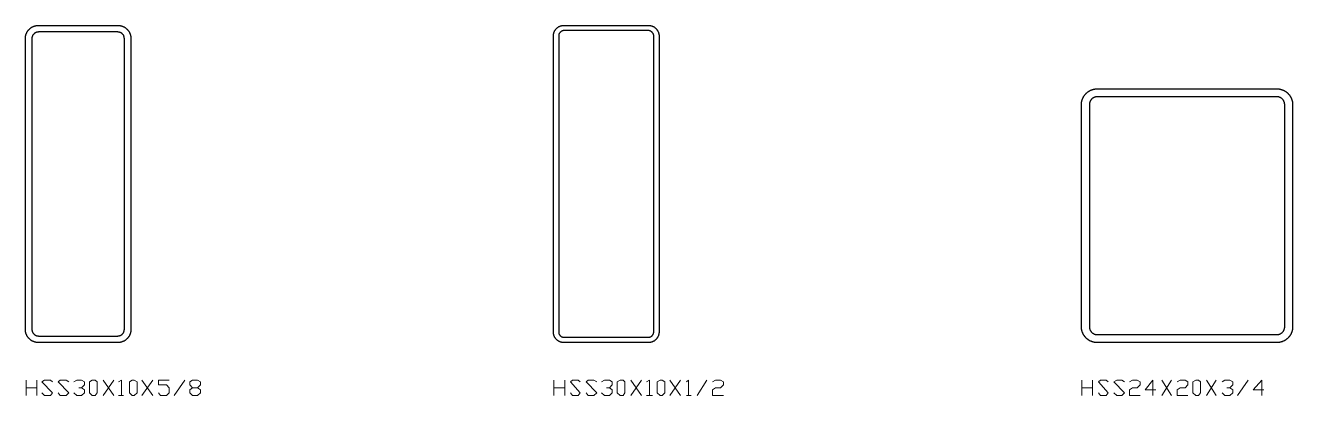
# Model space of a CAD drawing. Header units: inches. Extents: x 0 to 975, y -1305 to 34.
# Drawn here: x 350 to 470, y -5 to 30 of the extents above; entities that cross this region are included whole.
import ezdxf

# ---------------------------------------------------------------- set-up
doc = ezdxf.new("R2010")
doc.units = ezdxf.units.IN
doc.header["$MEASUREMENT"] = 0
doc.layers.add('AISC_STEEL', color=7, linetype='Continuous')

msp = doc.modelspace()

# ---------------------------------------------------------------- linework, layer by layer
at = {"color": 3, "lineweight": 0}
for p, q in [((350.07, -5.01), (350.07, -3.54)), ((351.08, -3.54), (351.08, -5.01)), ((357.36, -3.54), (358.37, -5.01)), ((357.36, -5.01), (358.37, -3.54)), ((361.04, -3.54), (362.06, -5.01)), ((361.04, -5.01), (362.06, -3.54)), ((364.09, -5.01), (365.1, -3.54)), ((400.05, -5.01), (400.05, -3.54)), ((401.07, -3.54), (401.07, -5.01)), ((407.34, -3.54), (408.35, -5.01)), ((407.34, -5.01), (408.35, -3.54)), ((411.03, -3.54), (412.04, -5.01)), ((411.03, -5.01), (412.04, -3.54)), ((413.61, -5.01), (414.53, -3.54)), ((450.03, -5.01), (450.03, -3.54)), ((451.05, -3.54), (451.05, -5.01)), ((457.6, -3.54), (458.52, -5.01)), ((457.6, -5.01), (458.52, -3.54)), ((461.84, -3.54), (462.76, -5.01)), ((461.84, -5.01), (462.76, -3.54)), ((464.79, -5.01), (465.8, -3.54)), ((350.07, -4.28), (351.08, -4.28)), ((400.05, -4.28), (401.07, -4.28)), ((450.03, -4.28), (451.05, -4.28)), ((356.34, -5.01), (356.34, -5.01)), ((358.83, -5.01), (359.29, -5.01)), ((360.12, -5.01), (360.12, -5.01)), ((406.32, -5.01), (406.32, -5.01)), ((408.81, -5.01), (409.37, -5.01)), ((410.1, -5.01), (410.1, -5.01)), ((412.59, -5.01), (413.05, -5.01)), ((460.82, -5.01), (460.82, -5.01))]:
    msp.add_line(p, q, dxfattribs=at)
for points in [[(351.55, -4.74), (351.82, -5.01), (352.38, -5.01), (352.56, -4.74), (351.55, -3.72), (351.82, -3.54), (352.38, -3.54), (352.56, -3.72)], [(353.11, -4.74), (353.3, -5.01), (353.85, -5.01), (354.13, -4.74), (353.11, -3.72), (353.3, -3.54), (353.85, -3.54), (354.13, -3.72)], [(354.59, -3.72), (354.87, -3.54), (355.33, -3.54), (355.6, -3.72), (355.6, -4), (355.33, -4.28), (355.05, -4.28)], [(358.83, -3.72), (359.11, -3.54), (359.11, -5.01)], [(362.61, -4.74), (362.8, -5.01), (363.35, -5.01), (363.63, -4.74), (363.63, -4.28), (363.35, -4), (362.61, -4), (362.61, -3.54), (363.63, -3.54)], [(366.3, -4.28), (366.58, -4.46), (366.58, -4.74), (366.3, -5.01), (365.84, -5.01), (365.56, -4.74), (365.56, -4.46), (365.84, -4.28), (366.3, -4.28), (366.58, -4), (366.58, -3.72), (366.3, -3.54), (365.84, -3.54), (365.56, -3.72), (365.56, -4), (365.84, -4.28)], [(401.62, -4.74), (401.8, -5.01), (402.36, -5.01), (402.54, -4.74), (401.62, -3.72), (401.8, -3.54), (402.36, -3.54), (402.54, -3.72)], [(403.1, -4.74), (403.28, -5.01), (403.83, -5.01), (404.11, -4.74), (403.1, -3.72), (403.28, -3.54), (403.83, -3.54), (404.11, -3.72)], [(404.57, -3.72), (404.85, -3.54), (405.31, -3.54), (405.58, -3.72), (405.58, -4), (405.31, -4.28), (405.03, -4.28)], [(408.81, -3.72), (409.09, -3.54), (409.09, -5.01)], [(412.59, -3.72), (412.78, -3.54), (412.78, -5.01)], [(415.08, -3.72), (415.36, -3.54), (415.82, -3.54), (416.1, -3.72), (416.1, -4), (415.82, -4.28), (415.36, -4.28), (415.08, -4.46), (415.08, -5.01), (416.1, -5.01)], [(451.6, -4.74), (451.79, -5.01), (452.34, -5.01), (452.52, -4.74), (451.6, -3.72), (451.79, -3.54), (452.34, -3.54), (452.52, -3.72)], [(453.08, -4.74), (453.35, -5.01), (453.81, -5.01), (454.09, -4.74), (453.08, -3.72), (453.35, -3.54), (453.81, -3.54), (454.09, -3.72)], [(454.55, -3.72), (454.83, -3.54), (455.29, -3.54), (455.57, -3.72), (455.57, -4), (455.29, -4.28), (454.83, -4.28), (454.55, -4.46), (454.55, -5.01), (455.57, -5.01)], [(457.04, -4.46), (456.03, -4.46), (456.77, -3.54), (456.77, -5.01)], [(459.07, -3.72), (459.35, -3.54), (459.81, -3.54), (460.09, -3.72), (460.09, -4), (459.81, -4.28), (459.35, -4.28), (459.07, -4.46), (459.07, -5.01), (460.09, -5.01)], [(463.31, -3.72), (463.59, -3.54), (464.05, -3.54), (464.33, -3.72), (464.33, -4), (464.05, -4.28), (463.77, -4.28)], [(467.28, -4.46), (466.26, -4.46), (467.09, -3.54), (467.09, -5.01)], [(355.33, -4.28), (355.6, -4.46), (355.6, -4.74), (355.33, -5.01), (354.87, -5.01), (354.59, -4.74)], [(405.31, -4.28), (405.58, -4.46), (405.58, -4.74), (405.31, -5.01), (404.85, -5.01), (404.57, -4.74)], [(464.05, -4.28), (464.33, -4.46), (464.33, -4.74), (464.05, -5.01), (463.59, -5.01), (463.31, -4.74)]]:
    msp.add_lwpolyline(points, dxfattribs=at)
for points in [[(356.34, -5.01), (356.06, -4.74), (356.06, -3.72), (356.34, -3.54), (356.62, -3.54), (356.8, -3.72), (356.8, -4.74), (356.62, -5.01)], [(360.12, -5.01), (359.85, -4.74), (359.85, -3.72), (360.12, -3.54), (360.31, -3.54), (360.58, -3.72), (360.58, -4.74), (360.31, -5.01)], [(406.32, -5.01), (406.05, -4.74), (406.05, -3.72), (406.32, -3.54), (406.6, -3.54), (406.78, -3.72), (406.78, -4.74), (406.6, -5.01)], [(410.1, -5.01), (409.83, -4.74), (409.83, -3.72), (410.1, -3.54), (410.29, -3.54), (410.56, -3.72), (410.56, -4.74), (410.29, -5.01)], [(460.82, -5.01), (460.55, -4.74), (460.55, -3.72), (460.82, -3.54), (461.1, -3.54), (461.28, -3.72), (461.28, -4.74), (461.1, -5.01)]]:
    msp.add_lwpolyline(points, close=True, dxfattribs=at)
at = {"layer": 'AISC_STEEL'}
for points in [[(358.75, 30), (358.78, 30), (358.81, 30), (358.84, 30), (358.87, 29.99), (358.9, 29.99), (358.93, 29.99), (358.96, 29.98), (358.99, 29.98), (359.02, 29.97), (359.04, 29.96), (359.07, 29.96), (359.1, 29.95), (359.13, 29.94), (359.16, 29.93), (359.19, 29.92), (359.21, 29.91), (359.24, 29.9), (359.27, 29.89), (359.3, 29.87), (359.32, 29.86), (359.35, 29.85), (359.38, 29.83), (359.4, 29.82), (359.43, 29.8), (359.45, 29.79), (359.48, 29.77), (359.5, 29.75), (359.52, 29.73), (359.55, 29.71), (359.57, 29.69), (359.59, 29.67), (359.61, 29.65), (359.63, 29.63), (359.65, 29.61), (359.67, 29.59), (359.69, 29.57), (359.71, 29.55), (359.73, 29.52), (359.75, 29.5), (359.77, 29.48), (359.79, 29.45), (359.8, 29.43), (359.82, 29.4), (359.83, 29.38), (359.85, 29.35), (359.86, 29.32), (359.87, 29.3), (359.89, 29.27), (359.9, 29.24), (359.91, 29.21), (359.92, 29.19), (359.93, 29.16), (359.94, 29.13), (359.95, 29.1), (359.96, 29.07), (359.96, 29.04), (359.97, 29.02), (359.98, 28.99), (359.98, 28.96), (359.99, 28.93), (359.99, 28.9), (359.99, 28.87), (360, 28.84), (360, 28.81), (360, 28.78), (360, 28.75), (360, 1.25), (360, 1.22), (360, 1.19), (360, 1.16), (359.99, 1.13), (359.99, 1.1), (359.99, 1.07), (359.98, 1.04), (359.98, 1.01), (359.97, 0.98), (359.96, 0.96), (359.96, 0.93), (359.95, 0.9), (359.94, 0.87), (359.93, 0.84), (359.92, 0.81), (359.91, 0.79), (359.9, 0.76), (359.89, 0.73), (359.87, 0.7), (359.86, 0.68), (359.85, 0.65), (359.83, 0.62), (359.82, 0.6), (359.8, 0.57), (359.79, 0.55), (359.77, 0.52), (359.75, 0.5), (359.73, 0.48), (359.71, 0.45), (359.69, 0.43), (359.67, 0.41), (359.65, 0.39), (359.63, 0.37), (359.61, 0.35), (359.59, 0.33), (359.57, 0.31), (359.55, 0.29), (359.52, 0.27), (359.5, 0.25), (359.48, 0.23), (359.45, 0.21), (359.43, 0.2), (359.4, 0.18), (359.38, 0.17), (359.35, 0.15), (359.32, 0.14), (359.3, 0.13), (359.27, 0.11), (359.24, 0.1), (359.21, 0.09), (359.19, 0.08), (359.16, 0.07), (359.13, 0.06), (359.1, 0.05), (359.07, 0.04), (359.04, 0.04), (359.02, 0.03), (358.99, 0.02), (358.96, 0.02), (358.93, 0.01), (358.9, 0.01), (358.87, 0.01), (358.84, 0), (358.81, 0), (358.78, 0), (358.75, 0), (351.25, 0), (351.22, 0), (351.19, 0), (351.16, 0), (351.13, 0.01), (351.1, 0.01), (351.07, 0.01), (351.04, 0.02), (351.01, 0.02), (350.98, 0.03), (350.96, 0.04), (350.93, 0.04), (350.9, 0.05), (350.87, 0.06), (350.84, 0.07), (350.81, 0.08), (350.79, 0.09), (350.76, 0.1), (350.73, 0.11), (350.7, 0.13), (350.68, 0.14), (350.65, 0.15), (350.62, 0.17), (350.6, 0.18), (350.57, 0.2), (350.55, 0.21), (350.52, 0.23), (350.5, 0.25), (350.48, 0.27), (350.45, 0.29), (350.43, 0.31), (350.41, 0.33), (350.39, 0.35), (350.37, 0.37), (350.35, 0.39), (350.33, 0.41), (350.31, 0.43), (350.29, 0.45), (350.27, 0.48), (350.25, 0.5), (350.23, 0.52), (350.21, 0.55), (350.2, 0.57), (350.18, 0.6), (350.17, 0.62), (350.15, 0.65), (350.14, 0.68), (350.13, 0.7), (350.11, 0.73), (350.1, 0.76), (350.09, 0.79), (350.08, 0.81), (350.07, 0.84), (350.06, 0.87), (350.05, 0.9), (350.04, 0.93), (350.04, 0.96), (350.03, 0.98), (350.02, 1.01), (350.02, 1.04), (350.01, 1.07), (350.01, 1.1), (350.01, 1.13), (350, 1.16), (350, 1.19), (350, 1.22), (350, 1.25), (350, 28.75), (350, 28.78), (350, 28.81), (350, 28.84), (350.01, 28.87), (350.01, 28.9), (350.01, 28.93), (350.02, 28.96), (350.02, 28.99), (350.03, 29.02), (350.04, 29.04), (350.04, 29.07), (350.05, 29.1), (350.06, 29.13), (350.07, 29.16), (350.08, 29.19), (350.09, 29.21), (350.1, 29.24), (350.11, 29.27), (350.13, 29.3), (350.14, 29.32), (350.15, 29.35), (350.17, 29.38), (350.18, 29.4), (350.2, 29.43), (350.21, 29.45), (350.23, 29.48), (350.25, 29.5), (350.27, 29.52), (350.29, 29.55), (350.31, 29.57), (350.33, 29.59), (350.35, 29.61), (350.37, 29.63), (350.39, 29.65), (350.41, 29.67), (350.43, 29.69), (350.45, 29.71), (350.48, 29.73), (350.5, 29.75), (350.52, 29.77), (350.55, 29.79), (350.57, 29.8), (350.6, 29.82), (350.62, 29.83), (350.65, 29.85), (350.68, 29.86), (350.7, 29.87), (350.73, 29.89), (350.76, 29.9), (350.79, 29.91), (350.81, 29.92), (350.84, 29.93), (350.87, 29.94), (350.9, 29.95), (350.93, 29.96), (350.96, 29.96), (350.98, 29.97), (351.01, 29.98), (351.04, 29.98), (351.07, 29.99), (351.1, 29.99), (351.13, 29.99), (351.16, 30), (351.19, 30), (351.22, 30), (351.25, 30)], [(409, 30), (409.03, 30), (409.06, 30), (409.09, 30), (409.12, 29.99), (409.15, 29.99), (409.18, 29.98), (409.21, 29.98), (409.23, 29.97), (409.26, 29.96), (409.29, 29.96), (409.32, 29.95), (409.35, 29.94), (409.38, 29.93), (409.4, 29.92), (409.43, 29.9), (409.46, 29.89), (409.48, 29.88), (409.51, 29.86), (409.53, 29.85), (409.56, 29.83), (409.58, 29.81), (409.61, 29.79), (409.63, 29.78), (409.65, 29.76), (409.67, 29.74), (409.7, 29.72), (409.72, 29.7), (409.74, 29.67), (409.76, 29.65), (409.78, 29.63), (409.79, 29.61), (409.81, 29.58), (409.83, 29.56), (409.85, 29.53), (409.86, 29.51), (409.88, 29.48), (409.89, 29.46), (409.9, 29.43), (409.92, 29.4), (409.93, 29.38), (409.94, 29.35), (409.95, 29.32), (409.96, 29.29), (409.96, 29.26), (409.97, 29.23), (409.98, 29.21), (409.98, 29.18), (409.99, 29.15), (409.99, 29.12), (410, 29.09), (410, 29.06), (410, 29.03), (410, 29), (410, 1), (410, 0.97), (410, 0.94), (410, 0.91), (409.99, 0.88), (409.99, 0.85), (409.98, 0.82), (409.98, 0.79), (409.97, 0.77), (409.96, 0.74), (409.96, 0.71), (409.95, 0.68), (409.94, 0.65), (409.93, 0.62), (409.92, 0.6), (409.9, 0.57), (409.89, 0.54), (409.88, 0.52), (409.86, 0.49), (409.85, 0.47), (409.83, 0.44), (409.81, 0.42), (409.79, 0.39), (409.78, 0.37), (409.76, 0.35), (409.74, 0.33), (409.72, 0.3), (409.7, 0.28), (409.67, 0.26), (409.65, 0.24), (409.63, 0.22), (409.61, 0.21), (409.58, 0.19), (409.56, 0.17), (409.53, 0.15), (409.51, 0.14), (409.48, 0.12), (409.46, 0.11), (409.43, 0.1), (409.4, 0.08), (409.38, 0.07), (409.35, 0.06), (409.32, 0.05), (409.29, 0.04), (409.26, 0.04), (409.23, 0.03), (409.21, 0.02), (409.18, 0.02), (409.15, 0.01), (409.12, 0.01), (409.09, 0), (409.06, 0), (409.03, 0), (409, 0), (401, 0), (400.97, 0), (400.94, 0), (400.91, 0), (400.88, 0.01), (400.85, 0.01), (400.82, 0.02), (400.79, 0.02), (400.77, 0.03), (400.74, 0.04), (400.71, 0.04), (400.68, 0.05), (400.65, 0.06), (400.62, 0.07), (400.6, 0.08), (400.57, 0.1), (400.54, 0.11), (400.52, 0.12), (400.49, 0.14), (400.47, 0.15), (400.44, 0.17), (400.42, 0.19), (400.39, 0.21), (400.37, 0.22), (400.35, 0.24), (400.33, 0.26), (400.3, 0.28), (400.28, 0.3), (400.26, 0.33), (400.24, 0.35), (400.22, 0.37), (400.21, 0.39), (400.19, 0.42), (400.17, 0.44), (400.15, 0.47), (400.14, 0.49), (400.12, 0.52), (400.11, 0.54), (400.1, 0.57), (400.08, 0.6), (400.07, 0.62), (400.06, 0.65), (400.05, 0.68), (400.04, 0.71), (400.04, 0.74), (400.03, 0.77), (400.02, 0.79), (400.02, 0.82), (400.01, 0.85), (400.01, 0.88), (400, 0.91), (400, 0.94), (400, 0.97), (400, 1), (400, 29), (400, 29.03), (400, 29.06), (400, 29.09), (400.01, 29.12), (400.01, 29.15), (400.02, 29.18), (400.02, 29.21), (400.03, 29.23), (400.04, 29.26), (400.04, 29.29), (400.05, 29.32), (400.06, 29.35), (400.07, 29.38), (400.08, 29.4), (400.1, 29.43), (400.11, 29.46), (400.12, 29.48), (400.14, 29.51), (400.15, 29.53), (400.17, 29.56), (400.19, 29.58), (400.21, 29.61), (400.22, 29.63), (400.24, 29.65), (400.26, 29.67), (400.28, 29.7), (400.3, 29.72), (400.33, 29.74), (400.35, 29.76), (400.37, 29.78), (400.39, 29.79), (400.42, 29.81), (400.44, 29.83), (400.47, 29.85), (400.49, 29.86), (400.52, 29.88), (400.54, 29.89), (400.57, 29.9), (400.6, 29.92), (400.62, 29.93), (400.65, 29.94), (400.68, 29.95), (400.71, 29.96), (400.74, 29.96), (400.77, 29.97), (400.79, 29.98), (400.82, 29.98), (400.85, 29.99), (400.88, 29.99), (400.91, 30), (400.94, 30), (400.97, 30), (401, 30)], [(351.25, 29.38), (351.22, 29.37), (351.19, 29.37), (351.16, 29.37), (351.13, 29.36), (351.1, 29.36), (351.07, 29.35), (351.05, 29.34), (351.02, 29.33), (350.99, 29.32), (350.96, 29.31), (350.94, 29.29), (350.91, 29.28), (350.89, 29.26), (350.86, 29.24), (350.84, 29.22), (350.82, 29.2), (350.8, 29.18), (350.78, 29.16), (350.76, 29.14), (350.74, 29.11), (350.72, 29.09), (350.71, 29.06), (350.69, 29.04), (350.68, 29.01), (350.67, 28.98), (350.66, 28.95), (350.65, 28.93), (350.64, 28.9), (350.64, 28.87), (350.63, 28.84), (350.63, 28.81), (350.63, 28.78), (350.62, 28.75), (350.62, 1.25), (350.63, 1.22), (350.63, 1.19), (350.63, 1.16), (350.64, 1.13), (350.64, 1.1), (350.65, 1.07), (350.66, 1.05), (350.67, 1.02), (350.68, 0.99), (350.69, 0.96), (350.71, 0.94), (350.72, 0.91), (350.74, 0.89), (350.76, 0.86), (350.78, 0.84), (350.8, 0.82), (350.82, 0.8), (350.84, 0.78), (350.86, 0.76), (350.89, 0.74), (350.91, 0.72), (350.94, 0.71), (350.96, 0.69), (350.99, 0.68), (351.02, 0.67), (351.05, 0.66), (351.07, 0.65), (351.1, 0.64), (351.13, 0.64), (351.16, 0.63), (351.19, 0.63), (351.22, 0.63), (351.25, 0.62), (358.75, 0.62), (358.78, 0.63), (358.81, 0.63), (358.84, 0.63), (358.87, 0.64), (358.9, 0.64), (358.93, 0.65), (358.95, 0.66), (358.98, 0.67), (359.01, 0.68), (359.04, 0.69), (359.06, 0.71), (359.09, 0.72), (359.11, 0.74), (359.14, 0.76), (359.16, 0.78), (359.18, 0.8), (359.2, 0.82), (359.22, 0.84), (359.24, 0.86), (359.26, 0.89), (359.28, 0.91), (359.29, 0.94), (359.31, 0.96), (359.32, 0.99), (359.33, 1.02), (359.34, 1.05), (359.35, 1.07), (359.36, 1.1), (359.36, 1.13), (359.37, 1.16), (359.37, 1.19), (359.37, 1.22), (359.38, 1.25), (359.38, 28.75), (359.37, 28.78), (359.37, 28.81), (359.37, 28.84), (359.36, 28.87), (359.36, 28.9), (359.35, 28.93), (359.34, 28.95), (359.33, 28.98), (359.32, 29.01), (359.31, 29.04), (359.29, 29.06), (359.28, 29.09), (359.26, 29.11), (359.24, 29.14), (359.22, 29.16), (359.2, 29.18), (359.18, 29.2), (359.16, 29.22), (359.14, 29.24), (359.11, 29.26), (359.09, 29.28), (359.06, 29.29), (359.04, 29.31), (359.01, 29.32), (358.98, 29.33), (358.95, 29.34), (358.93, 29.35), (358.9, 29.36), (358.87, 29.36), (358.84, 29.37), (358.81, 29.37), (358.78, 29.37), (358.75, 29.38)], [(401, 29.5), (400.97, 29.5), (400.94, 29.5), (400.91, 29.49), (400.88, 29.49), (400.86, 29.48), (400.83, 29.47), (400.8, 29.46), (400.78, 29.45), (400.75, 29.43), (400.73, 29.42), (400.7, 29.4), (400.68, 29.38), (400.66, 29.36), (400.64, 29.34), (400.62, 29.32), (400.6, 29.3), (400.58, 29.27), (400.57, 29.25), (400.55, 29.22), (400.54, 29.2), (400.53, 29.17), (400.52, 29.14), (400.51, 29.12), (400.51, 29.09), (400.5, 29.06), (400.5, 29.03), (400.5, 29), (400.5, 1), (400.5, 0.97), (400.5, 0.94), (400.51, 0.91), (400.51, 0.88), (400.52, 0.86), (400.53, 0.83), (400.54, 0.8), (400.55, 0.78), (400.57, 0.75), (400.58, 0.73), (400.6, 0.7), (400.62, 0.68), (400.64, 0.66), (400.66, 0.64), (400.68, 0.62), (400.7, 0.6), (400.73, 0.58), (400.75, 0.57), (400.78, 0.55), (400.8, 0.54), (400.83, 0.53), (400.86, 0.52), (400.88, 0.51), (400.91, 0.51), (400.94, 0.5), (400.97, 0.5), (401, 0.5), (409, 0.5), (409.03, 0.5), (409.06, 0.5), (409.09, 0.51), (409.12, 0.51), (409.14, 0.52), (409.17, 0.53), (409.2, 0.54), (409.22, 0.55), (409.25, 0.57), (409.27, 0.58), (409.3, 0.6), (409.32, 0.62), (409.34, 0.64), (409.36, 0.66), (409.38, 0.68), (409.4, 0.7), (409.42, 0.73), (409.43, 0.75), (409.45, 0.78), (409.46, 0.8), (409.47, 0.83), (409.48, 0.86), (409.49, 0.88), (409.49, 0.91), (409.5, 0.94), (409.5, 0.97), (409.5, 1), (409.5, 29), (409.5, 29.03), (409.5, 29.06), (409.49, 29.09), (409.49, 29.12), (409.48, 29.14), (409.47, 29.17), (409.46, 29.2), (409.45, 29.22), (409.43, 29.25), (409.42, 29.27), (409.4, 29.3), (409.38, 29.32), (409.36, 29.34), (409.34, 29.36), (409.32, 29.38), (409.3, 29.4), (409.27, 29.42), (409.25, 29.43), (409.22, 29.45), (409.2, 29.46), (409.17, 29.47), (409.14, 29.48), (409.12, 29.49), (409.09, 29.49), (409.06, 29.5), (409.03, 29.5), (409, 29.5)], [(468.5, 24), (468.53, 24), (468.56, 24), (468.59, 24), (468.62, 24), (468.65, 23.99), (468.68, 23.99), (468.71, 23.99), (468.74, 23.98), (468.77, 23.98), (468.8, 23.97), (468.83, 23.96), (468.85, 23.96), (468.88, 23.95), (468.91, 23.94), (468.94, 23.93), (468.97, 23.92), (469, 23.92), (469.03, 23.9), (469.05, 23.89), (469.08, 23.88), (469.11, 23.87), (469.14, 23.86), (469.16, 23.85), (469.19, 23.83), (469.22, 23.82), (469.24, 23.8), (469.27, 23.79), (469.29, 23.77), (469.32, 23.76), (469.34, 23.74), (469.37, 23.72), (469.39, 23.71), (469.42, 23.69), (469.44, 23.67), (469.46, 23.65), (469.48, 23.63), (469.51, 23.61), (469.53, 23.59), (469.55, 23.57), (469.57, 23.55), (469.59, 23.53), (469.61, 23.51), (469.63, 23.48), (469.65, 23.46), (469.67, 23.44), (469.69, 23.42), (469.71, 23.39), (469.72, 23.37), (469.74, 23.34), (469.76, 23.32), (469.77, 23.29), (469.79, 23.27), (469.8, 23.24), (469.82, 23.22), (469.83, 23.19), (469.85, 23.16), (469.86, 23.14), (469.87, 23.11), (469.88, 23.08), (469.89, 23.05), (469.9, 23.03), (469.92, 23), (469.92, 22.97), (469.93, 22.94), (469.94, 22.91), (469.95, 22.88), (469.96, 22.85), (469.96, 22.83), (469.97, 22.8), (469.98, 22.77), (469.98, 22.74), (469.99, 22.71), (469.99, 22.68), (469.99, 22.65), (470, 22.62), (470, 22.59), (470, 22.56), (470, 22.53), (470, 22.5), (470, 1.5), (470, 1.47), (470, 1.44), (470, 1.41), (470, 1.38), (469.99, 1.35), (469.99, 1.32), (469.99, 1.29), (469.98, 1.26), (469.98, 1.23), (469.97, 1.2), (469.96, 1.17), (469.96, 1.15), (469.95, 1.12), (469.94, 1.09), (469.93, 1.06), (469.92, 1.03), (469.92, 1), (469.9, 0.97), (469.89, 0.95), (469.88, 0.92), (469.87, 0.89), (469.86, 0.86), (469.85, 0.84), (469.83, 0.81), (469.82, 0.78), (469.8, 0.76), (469.79, 0.73), (469.77, 0.71), (469.76, 0.68), (469.74, 0.66), (469.72, 0.63), (469.71, 0.61), (469.69, 0.58), (469.67, 0.56), (469.65, 0.54), (469.63, 0.52), (469.61, 0.49), (469.59, 0.47), (469.57, 0.45), (469.55, 0.43), (469.53, 0.41), (469.51, 0.39), (469.48, 0.37), (469.46, 0.35), (469.44, 0.33), (469.42, 0.31), (469.39, 0.29), (469.37, 0.28), (469.34, 0.26), (469.32, 0.24), (469.29, 0.23), (469.27, 0.21), (469.24, 0.2), (469.22, 0.18), (469.19, 0.17), (469.16, 0.15), (469.14, 0.14), (469.11, 0.13), (469.08, 0.12), (469.05, 0.11), (469.03, 0.1), (469, 0.08), (468.97, 0.08), (468.94, 0.07), (468.91, 0.06), (468.88, 0.05), (468.85, 0.04), (468.83, 0.04), (468.8, 0.03), (468.77, 0.02), (468.74, 0.02), (468.71, 0.01), (468.68, 0.01), (468.65, 0.01), (468.62, 0), (468.59, 0), (468.56, 0), (468.53, 0), (468.5, 0), (451.5, 0), (451.47, 0), (451.44, 0), (451.41, 0), (451.38, 0), (451.35, 0.01), (451.32, 0.01), (451.29, 0.01), (451.26, 0.02), (451.23, 0.02), (451.2, 0.03), (451.17, 0.04), (451.15, 0.04), (451.12, 0.05), (451.09, 0.06), (451.06, 0.07), (451.03, 0.08), (451, 0.08), (450.97, 0.1), (450.95, 0.11), (450.92, 0.12), (450.89, 0.13), (450.86, 0.14), (450.84, 0.15), (450.81, 0.17), (450.78, 0.18), (450.76, 0.2), (450.73, 0.21), (450.71, 0.23), (450.68, 0.24), (450.66, 0.26), (450.63, 0.28), (450.61, 0.29), (450.58, 0.31), (450.56, 0.33), (450.54, 0.35), (450.52, 0.37), (450.49, 0.39), (450.47, 0.41), (450.45, 0.43), (450.43, 0.45), (450.41, 0.47), (450.39, 0.49), (450.37, 0.52), (450.35, 0.54), (450.33, 0.56), (450.31, 0.58), (450.29, 0.61), (450.28, 0.63), (450.26, 0.66), (450.24, 0.68), (450.23, 0.71), (450.21, 0.73), (450.2, 0.76), (450.18, 0.78), (450.17, 0.81), (450.15, 0.84), (450.14, 0.86), (450.13, 0.89), (450.12, 0.92), (450.11, 0.95), (450.1, 0.97), (450.08, 1), (450.08, 1.03), (450.07, 1.06), (450.06, 1.09), (450.05, 1.12), (450.04, 1.15), (450.04, 1.17), (450.03, 1.2), (450.02, 1.23), (450.02, 1.26), (450.01, 1.29), (450.01, 1.32), (450.01, 1.35), (450, 1.38), (450, 1.41), (450, 1.44), (450, 1.47), (450, 1.5), (450, 22.5), (450, 22.53), (450, 22.56), (450, 22.59), (450, 22.62), (450.01, 22.65), (450.01, 22.68), (450.01, 22.71), (450.02, 22.74), (450.02, 22.77), (450.03, 22.8), (450.04, 22.83), (450.04, 22.85), (450.05, 22.88), (450.06, 22.91), (450.07, 22.94), (450.08, 22.97), (450.08, 23), (450.1, 23.03), (450.11, 23.05), (450.12, 23.08), (450.13, 23.11), (450.14, 23.14), (450.15, 23.16), (450.17, 23.19), (450.18, 23.22), (450.2, 23.24), (450.21, 23.27), (450.23, 23.29), (450.24, 23.32), (450.26, 23.34), (450.28, 23.37), (450.29, 23.39), (450.31, 23.42), (450.33, 23.44), (450.35, 23.46), (450.37, 23.48), (450.39, 23.51), (450.41, 23.53), (450.43, 23.55), (450.45, 23.57), (450.47, 23.59), (450.49, 23.61), (450.52, 23.63), (450.54, 23.65), (450.56, 23.67), (450.58, 23.69), (450.61, 23.71), (450.63, 23.72), (450.66, 23.74), (450.68, 23.76), (450.71, 23.77), (450.73, 23.79), (450.76, 23.8), (450.78, 23.82), (450.81, 23.83), (450.84, 23.85), (450.86, 23.86), (450.89, 23.87), (450.92, 23.88), (450.95, 23.89), (450.97, 23.9), (451, 23.92), (451.03, 23.92), (451.06, 23.93), (451.09, 23.94), (451.12, 23.95), (451.15, 23.96), (451.17, 23.96), (451.2, 23.97), (451.23, 23.98), (451.26, 23.98), (451.29, 23.99), (451.32, 23.99), (451.35, 23.99), (451.38, 24), (451.41, 24), (451.44, 24), (451.47, 24), (451.5, 24)], [(451.5, 23.25), (451.47, 23.25), (451.44, 23.25), (451.41, 23.24), (451.38, 23.24), (451.35, 23.24), (451.32, 23.23), (451.3, 23.22), (451.27, 23.21), (451.24, 23.2), (451.21, 23.19), (451.19, 23.18), (451.16, 23.17), (451.13, 23.15), (451.11, 23.14), (451.08, 23.12), (451.06, 23.11), (451.04, 23.09), (451.01, 23.07), (450.99, 23.05), (450.97, 23.03), (450.95, 23.01), (450.93, 22.99), (450.91, 22.96), (450.89, 22.94), (450.88, 22.92), (450.86, 22.89), (450.85, 22.87), (450.83, 22.84), (450.82, 22.81), (450.81, 22.79), (450.8, 22.76), (450.79, 22.73), (450.78, 22.7), (450.77, 22.68), (450.76, 22.65), (450.76, 22.62), (450.76, 22.59), (450.75, 22.56), (450.75, 22.53), (450.75, 22.5), (450.75, 1.5), (450.75, 1.47), (450.75, 1.44), (450.76, 1.41), (450.76, 1.38), (450.76, 1.35), (450.77, 1.32), (450.78, 1.3), (450.79, 1.27), (450.8, 1.24), (450.81, 1.21), (450.82, 1.19), (450.83, 1.16), (450.85, 1.13), (450.86, 1.11), (450.88, 1.08), (450.89, 1.06), (450.91, 1.04), (450.93, 1.01), (450.95, 0.99), (450.97, 0.97), (450.99, 0.95), (451.01, 0.93), (451.04, 0.91), (451.06, 0.89), (451.08, 0.88), (451.11, 0.86), (451.13, 0.85), (451.16, 0.83), (451.19, 0.82), (451.21, 0.81), (451.24, 0.8), (451.27, 0.79), (451.3, 0.78), (451.32, 0.77), (451.35, 0.76), (451.38, 0.76), (451.41, 0.76), (451.44, 0.75), (451.47, 0.75), (451.5, 0.75), (468.5, 0.75), (468.53, 0.75), (468.56, 0.75), (468.59, 0.76), (468.62, 0.76), (468.65, 0.76), (468.68, 0.77), (468.7, 0.78), (468.73, 0.79), (468.76, 0.8), (468.79, 0.81), (468.81, 0.82), (468.84, 0.83), (468.87, 0.85), (468.89, 0.86), (468.92, 0.88), (468.94, 0.89), (468.96, 0.91), (468.99, 0.93), (469.01, 0.95), (469.03, 0.97), (469.05, 0.99), (469.07, 1.01), (469.09, 1.04), (469.11, 1.06), (469.12, 1.08), (469.14, 1.11), (469.15, 1.13), (469.17, 1.16), (469.18, 1.19), (469.19, 1.21), (469.2, 1.24), (469.21, 1.27), (469.22, 1.3), (469.23, 1.32), (469.24, 1.35), (469.24, 1.38), (469.24, 1.41), (469.25, 1.44), (469.25, 1.47), (469.25, 1.5), (469.25, 22.5), (469.25, 22.53), (469.25, 22.56), (469.24, 22.59), (469.24, 22.62), (469.24, 22.65), (469.23, 22.68), (469.22, 22.7), (469.21, 22.73), (469.2, 22.76), (469.19, 22.79), (469.18, 22.81), (469.17, 22.84), (469.15, 22.87), (469.14, 22.89), (469.12, 22.92), (469.11, 22.94), (469.09, 22.96), (469.07, 22.99), (469.05, 23.01), (469.03, 23.03), (469.01, 23.05), (468.99, 23.07), (468.96, 23.09), (468.94, 23.11), (468.92, 23.12), (468.89, 23.14), (468.87, 23.15), (468.84, 23.17), (468.81, 23.18), (468.79, 23.19), (468.76, 23.2), (468.73, 23.21), (468.7, 23.22), (468.68, 23.23), (468.65, 23.24), (468.62, 23.24), (468.59, 23.24), (468.56, 23.25), (468.53, 23.25), (468.5, 23.25)]]:
    msp.add_lwpolyline(points, close=True, dxfattribs=at)

doc.saveas('drawing.dxf')
